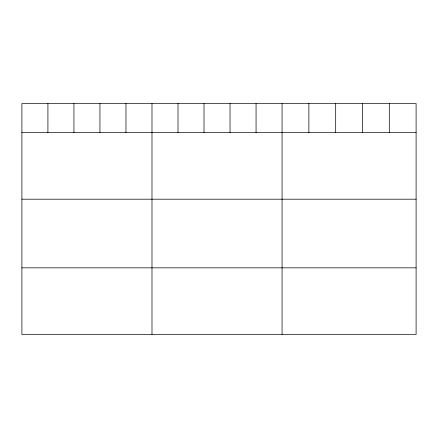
<?xml version="1.0" encoding="UTF-8"?>
<svg xmlns="http://www.w3.org/2000/svg" width="438" height="438" viewBox="0 0 438 438"><rect width="100%" height="100%" fill="white"/><g stroke="black" fill="none" stroke-linecap="round" stroke-linejoin="round"><path stroke-width="0.66" d="M416.1 132.588L416.1 334.457L21.9 334.457L21.9 103.543L416.1 103.543L416.1 132.588L21.9 132.588M21.9 199.202L416.1 199.202M21.9 267.842L416.1 267.842M389.294 103.543L389.294 132.588M362.489 103.543L362.489 132.588M335.683 103.543L335.683 132.588M308.878 103.543L308.878 132.588M282.072 103.543L282.072 334.457M256.055 103.543L256.055 132.588M230.038 103.543L230.038 132.588M204.02 103.543L204.02 132.588M178.003 103.543L178.003 132.588M151.986 103.543L151.986 334.457M125.969 103.543L125.969 132.588M99.952 103.543L99.952 132.588M73.934 103.543L73.934 132.588M47.917 103.543L47.917 132.588"/></g></svg>
